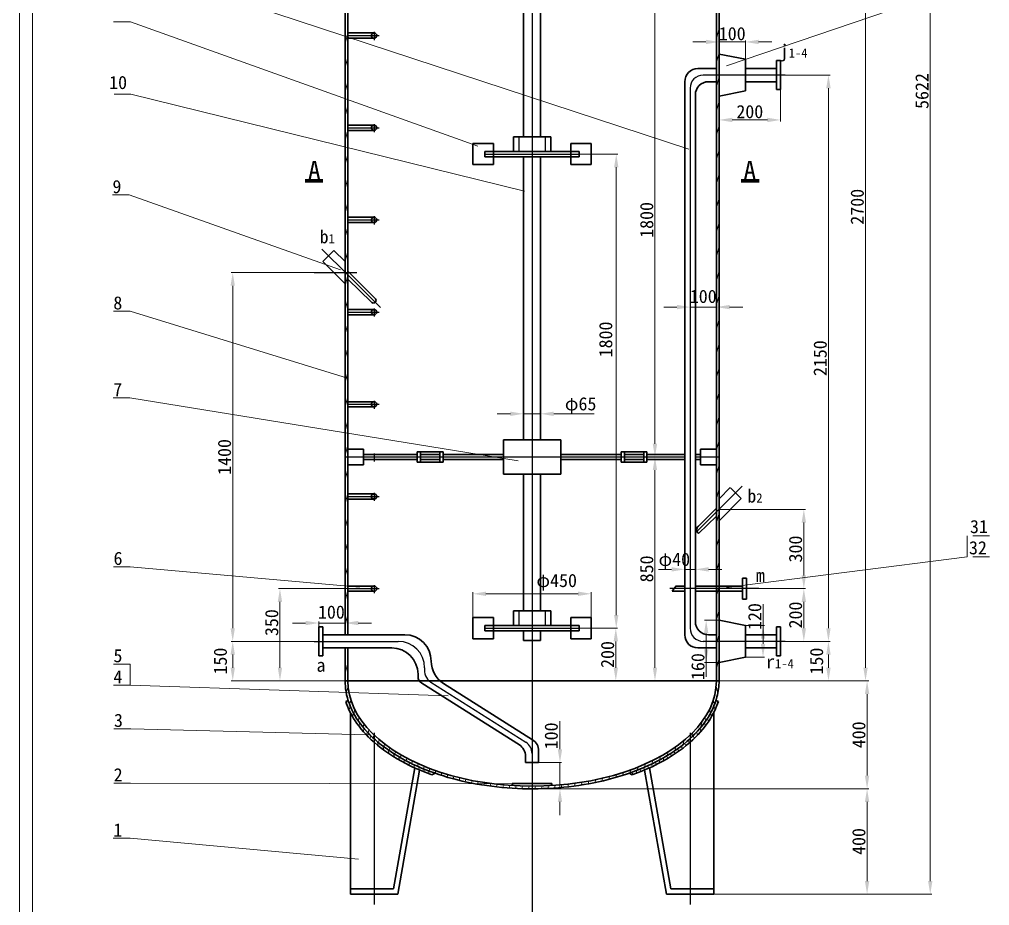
# Model space of a CAD drawing. Header units: millimetres. Extents: x -7851 to 49131, y -10352 to 4613.
# Drawn here: x -7850.7 to -7482.3, y 1103.2 to 1439.7 of the extents above; entities that cross this region are included whole.
import ezdxf

# ---------------------------------------------------------------- set-up
doc = ezdxf.new("R2010")
doc.units = ezdxf.units.MM
doc.linetypes.add('DASHED2', pattern=[9.525, 6.35, -3.175])
for name, color, linetype, lineweight in [('剖面线', 2, 'Continuous', 70), ('图层3', 1, 'DASHED2', 5), ('图层4', 7, 'Continuous', 20), ('实体', 7, 'Continuous', 30), ('标注', 7, 'Continuous', 13)]:
    doc.layers.add(name, color=color, linetype=linetype, lineweight=lineweight)
doc.styles.add('T仿宋_GB2312', font='SIMFANG.TTF')

msp = doc.modelspace()

# ---------------------------------------------------------------- hatches: boundary and pattern name
at = {"layer": '标注'}
h = msp.add_hatch(dxfattribs=at)
h.set_pattern_fill('ANSI31', color=256, scale=0.5, angle=60, style=0)
h.set_pattern_definition([(105, (-13101.1166, 695.2885), (-1.53340725, -0.41087523), [])])
edge = h.paths.add_edge_path()
edge.add_spline(control_points=[(-7708.168, 1160.699), (-7708.885, 1161.146), (-7709.584, 1161.603), (-7710.266, 1162.068)], knot_values=[2.39983, 2.39983, 2.39983, 2.39983, 2.4445816, 2.4445816, 2.4445816, 2.4445816], degree=3, periodic=0)
edge.add_spline(control_points=[(-7710.266, 1162.068), (-7710.975, 1162.552), (-7711.665, 1163.046), (-7712.335, 1163.549)], knot_values=[2.4445816, 2.4445816, 2.4445816, 2.4445816, 2.4911089, 2.4911089, 2.4911089, 2.4911089], degree=3, periodic=0)
edge.add_spline(control_points=[(-7712.335, 1163.549), (-7713.035, 1164.074), (-7713.714, 1164.61), (-7714.369, 1165.156)], knot_values=[2.4911089, 2.4911089, 2.4911089, 2.4911089, 2.539754, 2.539754, 2.539754, 2.539754], degree=3, periodic=0)
edge.add_spline(control_points=[(-7714.369, 1165.156), (-7714.94, 1165.631), (-7715.493, 1166.113), (-7716.029, 1166.601)], knot_values=[2.539754, 2.539754, 2.539754, 2.539754, 2.5820771, 2.5820771, 2.5820771, 2.5820771], degree=3, periodic=0)
edge.add_line((-7716.029, 1166.601), (-7716.029, 1165.26))
edge.add_spline(control_points=[(-7716.029, 1165.26), (-7712.602, 1162.248), (-7708.524, 1159.519), (-7702.847, 1156.583), (-7701.737, 1156.043), (-7700.6, 1155.523)], knot_values=[0.5766663, 0.5766663, 0.5766663, 0.5766663, 0.8350384, 0.8350384, 0.8958583, 0.8958583, 0.8958583, 0.8958583], degree=3, periodic=0)
edge.add_spline(control_points=[(-7700.6, 1155.523), (-7699.98, 1155.239), (-7699.352, 1154.962), (-7698.716, 1154.69)], knot_values=[0.8958583, 0.8958583, 0.8958583, 0.8958583, 0.9290443, 0.9290443, 0.9290443, 0.9290443], degree=3, periodic=0)
edge.add_spline(control_points=[(-7698.716, 1154.69), (-7697.207, 1154.046), (-7695.656, 1153.436), (-7694.066, 1152.863)], knot_values=[0.9290443, 0.9290443, 0.9290443, 0.9290443, 1.0078288, 1.0078288, 1.0078288, 1.0078288], degree=3, periodic=0)
edge.add_line((-7694.066, 1152.863), (-7692.881, 1153.503))
edge.add_spline(control_points=[(-7692.881, 1153.503), (-7693.52, 1153.726), (-7694.154, 1153.956), (-7694.884, 1154.229), (-7694.987, 1154.268), (-7695.089, 1154.307)], knot_values=[2.1196796, 2.1196796, 2.1196796, 2.1196796, 2.1514543, 2.1514543, 2.1566762, 2.1566762, 2.1566762, 2.1566762], degree=3, periodic=0)
edge.add_spline(control_points=[(-7695.089, 1154.307), (-7695.842, 1154.592), (-7696.585, 1154.886), (-7697.318, 1155.188)], knot_values=[2.1566762, 2.1566762, 2.1566762, 2.1566762, 2.1949469, 2.1949469, 2.1949469, 2.1949469], degree=3, periodic=0)
edge.add_spline(control_points=[(-7697.318, 1155.188), (-7698.066, 1155.496), (-7698.803, 1155.812), (-7699.53, 1156.136)], knot_values=[2.1949469, 2.1949469, 2.1949469, 2.1949469, 2.233959, 2.233959, 2.233959, 2.233959], degree=3, periodic=0)
edge.add_spline(control_points=[(-7699.53, 1156.136), (-7700.272, 1156.467), (-7701.003, 1156.807), (-7701.722, 1157.155)], knot_values=[2.233959, 2.233959, 2.233959, 2.233959, 2.2738172, 2.2738172, 2.2738172, 2.2738172], degree=3, periodic=0)
edge.add_spline(control_points=[(-7701.722, 1157.155), (-7702.458, 1157.512), (-7703.182, 1157.877), (-7703.893, 1158.251)], knot_values=[2.2738172, 2.2738172, 2.2738172, 2.2738172, 2.3146448, 2.3146448, 2.3146448, 2.3146448], degree=3, periodic=0)
edge.add_spline(control_points=[(-7703.893, 1158.251), (-7704.624, 1158.635), (-7705.341, 1159.028), (-7706.043, 1159.43)], knot_values=[2.3146448, 2.3146448, 2.3146448, 2.3146448, 2.3565894, 2.3565894, 2.3565894, 2.3565894], degree=3, periodic=0)
edge.add_spline(control_points=[(-7706.043, 1159.43), (-7706.339, 1159.599), (-7706.632, 1159.77), (-7707.343, 1160.191), (-7707.758, 1160.443), (-7708.168, 1160.699)], knot_values=[2.3565894, 2.3565894, 2.3565894, 2.3565894, 2.3742547, 2.3742547, 2.39983, 2.39983, 2.39983, 2.39983], degree=3, periodic=0)

# ---------------------------------------------------------------- linework, layer by layer
for p, q in [((-7656.029, 1589.571), (-7656.029, 1188.571)), ((-7726.029, 1433.571), (-7714.041, 1433.571)), ((-7716.029, 1434.95), (-7716.029, 1431.865)), ((-7576.152, 1418.571), (-7591.029, 1418.571)), ((-7559.909, 1418.571), (-7576.152, 1418.571)), ((-7596.029, 1413.571), (-7596.029, 1208.571)), ((-7726.029, 1398.571), (-7714.041, 1398.571)), ((-7716.029, 1399.95), (-7716.029, 1396.865)), ((-7661.054, 1395.186), (-7661.054, 1389.571)), ((-7651.005, 1395.186), (-7651.005, 1389.571)), ((-7673.942, 1388.571), (-7638.117, 1388.571)), ((-7726.029, 1363.571), (-7714.041, 1363.571)), ((-7716.029, 1364.95), (-7716.029, 1361.865)), ((-7726.029, 1342.691), (-7735.849, 1352.433)), ((-7738.784, 1343.571), (-7722.541, 1343.571)), ((-7713.625, 1330.385), (-7726.029, 1342.691)), ((-7726.029, 1328.571), (-7714.041, 1328.571)), ((-7716.029, 1329.95), (-7716.029, 1326.865)), ((-7726.029, 1293.571), (-7714.041, 1293.571)), ((-7716.029, 1294.95), (-7716.029, 1291.865)), ((-7716.029, 1274.95), (-7716.029, 1271.865)), ((-7727.029, 1273.571), (-7598.029, 1273.571)), ((-7594.029, 1273.571), (-7585.029, 1273.571)), ((-7586.029, 1252.691), (-7576.21, 1262.433)), ((-7726.029, 1258.571), (-7714.041, 1258.571)), ((-7716.029, 1259.95), (-7716.029, 1256.865)), ((-7593.451, 1245.328), (-7586.029, 1252.691)), ((-7726.029, 1223.571), (-7714.041, 1223.571)), ((-7716.029, 1224.95), (-7716.029, 1221.865)), ((-7569.901, 1223.571), (-7603.751, 1223.571)), ((-7661.054, 1215.186), (-7661.054, 1209.571)), ((-7651.005, 1215.186), (-7651.005, 1209.571)), ((-7673.942, 1208.571), (-7638.117, 1208.571)), ((-7738.784, 1203.571), (-7722.541, 1203.571)), ((-7722.541, 1203.571), (-7706.844, 1203.571)), ((-7576.152, 1203.571), (-7591.029, 1203.571)), ((-7559.909, 1203.571), (-7576.152, 1203.571)), ((-7694.516, 1188.093), (-7658.357, 1165.231)), ((-7656.029, 1188.571), (-7656.029, 1095.019)), ((-7716.029, 1168.83), (-7716.03, 1103.686)), ((-7596.029, 1168.829), (-7596.029, 1103.685))]:
    msp.add_line(p, q)
for centre, radius, start, end in [((-7591.029, 1413.571), 5, 90, 180), ((-7591.029, 1208.571), 5, 180, 270), ((-7706.844, 1193.571), 10, 0, 90), ((-7691.567, 1192.58), 5.369, 169.36456, 236.68535), ((-7661.029, 1161.005), 5, 0, 57.69614)]:
    msp.add_arc(centre, radius, start, end)
at = {"layer": '剖面线'}
for p, q in [((-7735.435, 1378.401), (-7742.215, 1378.401)), ((-7576.623, 1378.401), (-7569.844, 1378.401))]:
    msp.add_line(p, q, dxfattribs=at)
at = {"layer": '图层3'}
for p, q in [((-7808.58, 1438.795), (-7817.053, 1438.795)), ((-7808.344, 1411.376), (-7816.818, 1411.376)), ((-7809.025, 1373.064), (-7817.499, 1373.064)), ((-7808.692, 1328.916), (-7817.166, 1328.916)), ((-7808.735, 1296.021), (-7817.209, 1296.021)), ((-7482.287, 1243.633), (-7490.76, 1243.633)), ((-7482.287, 1235.65), (-7490.76, 1235.65)), ((-7808.608, 1231.916), (-7817.082, 1231.916)), ((-7808.636, 1194.955), (-7817.109, 1194.955)), ((-7808.636, 1186.972), (-7817.109, 1186.972)), ((-7808.451, 1170.401), (-7816.925, 1170.401)), ((-7808.556, 1149.769), (-7817.03, 1149.769)), ((-7808.705, 1128.814), (-7817.179, 1128.814))]:
    msp.add_line(p, q, dxfattribs=at)
at = {"layer": '图层4'}
for p, q in [((-7850.712, 1761.421), (-7850.712, 920.421)), ((-7845.712, 1756.421), (-7845.712, 925.421)), ((-7490.76, 1243.633), (-7490.76, 1235.65)), ((-7808.636, 1194.955), (-7808.636, 1186.972))]:
    msp.add_line(p, q, dxfattribs=at)
at = {"layer": '实体'}
for p, q in [((-7727.029, 1548.571), (-7727.029, 1206.071)), ((-7726.029, 1548.571), (-7726.029, 1206.071)), ((-7586.029, 1548.571), (-7586.029, 1188.571)), ((-7585.029, 1548.571), (-7585.029, 1188.571)), ((-7659.279, 1446.999), (-7659.279, 1395.186)), ((-7652.779, 1446.999), (-7652.779, 1395.186)), ((-7726.029, 1434.571), (-7716.029, 1434.571)), ((-7726.029, 1432.571), (-7716.029, 1432.571)), ((-7575.029, 1424.571), (-7585.029, 1426.571)), ((-7575.029, 1424.571), (-7575.029, 1412.571)), ((-7561.664, 1424.071), (-7563.164, 1424.071)), ((-7563.164, 1424.071), (-7563.164, 1413.071)), ((-7561.664, 1424.071), (-7561.664, 1413.071)), ((-7586.029, 1421.071), (-7593.029, 1421.071)), ((-7563.164, 1421.071), (-7575.029, 1421.071)), ((-7598.029, 1416.071), (-7598.029, 1206.071)), ((-7586.029, 1416.071), (-7589.029, 1416.071)), ((-7563.164, 1416.071), (-7575.029, 1416.071)), ((-7594.029, 1411.071), (-7594.029, 1211.071)), ((-7575.029, 1412.571), (-7585.029, 1410.571)), ((-7561.664, 1413.071), (-7563.164, 1413.071)), ((-7726.029, 1399.571), (-7716.029, 1399.571)), ((-7726.029, 1397.571), (-7716.029, 1397.571)), ((-7663.125, 1395.186), (-7663.125, 1389.571)), ((-7663.125, 1395.186), (-7648.934, 1395.186)), ((-7648.934, 1395.186), (-7648.934, 1389.571)), ((-7670.734, 1392.571), (-7678.529, 1392.571)), ((-7678.529, 1392.571), (-7678.529, 1384.571)), ((-7673.942, 1389.571), (-7673.942, 1387.571)), ((-7673.942, 1389.571), (-7638.117, 1389.571)), ((-7670.734, 1392.571), (-7670.734, 1388.571)), ((-7641.325, 1392.571), (-7633.529, 1392.571)), ((-7641.325, 1392.571), (-7641.325, 1388.571)), ((-7638.117, 1389.571), (-7638.117, 1387.571)), ((-7633.529, 1392.571), (-7633.529, 1384.571)), ((-7673.942, 1387.571), (-7638.117, 1387.571)), ((-7670.734, 1388.571), (-7670.734, 1384.571)), ((-7659.279, 1387.571), (-7659.279, 1383.838)), ((-7659.279, 1387.571), (-7659.279, 1300.143)), ((-7652.779, 1387.571), (-7652.779, 1383.838)), ((-7652.779, 1387.571), (-7652.779, 1300.143)), ((-7641.325, 1388.571), (-7641.325, 1384.571)), ((-7670.734, 1384.571), (-7678.529, 1384.571)), ((-7641.325, 1384.571), (-7633.529, 1384.571)), ((-7726.029, 1364.571), (-7716.029, 1364.571)), ((-7726.029, 1362.571), (-7716.029, 1362.571)), ((-7735.438, 1347.842), (-7731.367, 1351.913)), ((-7727.029, 1347.742), (-7731.3, 1351.98)), ((-7727.029, 1339.366), (-7735.438, 1347.842)), ((-7715.631, 1333.781), (-7726.029, 1344.097)), ((-7717.03, 1332.356), (-7726.029, 1341.098)), ((-7726.029, 1329.571), (-7716.029, 1329.571)), ((-7726.029, 1327.571), (-7716.029, 1327.571)), ((-7659.279, 1300.143), (-7659.279, 1280.143)), ((-7652.779, 1300.143), (-7652.779, 1280.143)), ((-7726.029, 1294.571), (-7716.029, 1294.571)), ((-7726.029, 1292.571), (-7716.029, 1292.571)), ((-7666.916, 1280.143), (-7645.143, 1280.143)), ((-7666.916, 1280.143), (-7666.916, 1274.527)), ((-7645.143, 1280.143), (-7645.143, 1274.527)), ((-7720.029, 1276.571), (-7726.029, 1276.571)), ((-7720.029, 1276.571), (-7720.029, 1270.571)), ((-7699.645, 1275.571), (-7699.645, 1271.571)), ((-7689.802, 1275.571), (-7699.645, 1275.571)), ((-7698.419, 1275.571), (-7698.419, 1271.571)), ((-7691.092, 1275.571), (-7691.092, 1271.571)), ((-7689.802, 1275.571), (-7689.802, 1271.571)), ((-7622.257, 1275.571), (-7612.413, 1275.571)), ((-7622.257, 1275.571), (-7622.257, 1271.571)), ((-7620.966, 1275.571), (-7620.966, 1271.571)), ((-7613.639, 1275.571), (-7613.639, 1271.571)), ((-7612.413, 1275.571), (-7612.413, 1271.571)), ((-7592.029, 1276.571), (-7592.029, 1270.571)), ((-7592.029, 1276.571), (-7586.029, 1276.571)), ((-7699.645, 1274.571), (-7720.029, 1274.571)), ((-7699.645, 1272.571), (-7720.029, 1272.571)), ((-7689.802, 1271.571), (-7699.645, 1271.571)), ((-7691.092, 1274.571), (-7698.419, 1274.571)), ((-7691.092, 1272.571), (-7698.419, 1272.571)), ((-7666.916, 1274.571), (-7689.802, 1274.571)), ((-7666.916, 1272.571), (-7689.802, 1272.571)), ((-7666.916, 1266.999), (-7666.916, 1274.571)), ((-7645.143, 1274.571), (-7622.257, 1274.571)), ((-7645.143, 1266.999), (-7645.143, 1274.571)), ((-7645.143, 1272.571), (-7622.257, 1272.571)), ((-7622.257, 1271.571), (-7612.413, 1271.571)), ((-7620.966, 1274.571), (-7613.639, 1274.571)), ((-7620.966, 1272.571), (-7613.639, 1272.571)), ((-7612.413, 1274.571), (-7598.029, 1274.571)), ((-7612.413, 1272.571), (-7598.029, 1272.571)), ((-7594.029, 1274.571), (-7592.029, 1274.571)), ((-7594.029, 1272.571), (-7592.029, 1272.571)), ((-7720.029, 1270.571), (-7726.029, 1270.571)), ((-7592.029, 1270.571), (-7586.029, 1270.571)), ((-7666.916, 1266.999), (-7645.143, 1266.999)), ((-7659.279, 1266.999), (-7659.279, 1256.999)), ((-7652.779, 1266.999), (-7652.779, 1256.999)), ((-7585.029, 1257.742), (-7580.758, 1261.98)), ((-7576.621, 1257.842), (-7580.692, 1261.913)), ((-7726.029, 1259.571), (-7716.029, 1259.571)), ((-7726.029, 1257.571), (-7716.029, 1257.571)), ((-7659.279, 1256.999), (-7659.279, 1215.186)), ((-7652.779, 1256.999), (-7652.779, 1215.186)), ((-7585.029, 1249.366), (-7576.621, 1257.842)), ((-7593.135, 1247.048), (-7586.029, 1254.097)), ((-7592.852, 1244.47), (-7586.029, 1251.098)), ((-7576.152, 1227.571), (-7576.152, 1219.571)), ((-7576.152, 1227.571), (-7574.652, 1227.571)), ((-7574.652, 1227.571), (-7574.652, 1219.571)), ((-7726.029, 1224.571), (-7716.029, 1224.571)), ((-7602.768, 1222.571), (-7601.293, 1224.645)), ((-7598.029, 1224.571), (-7601.346, 1224.571)), ((-7576.152, 1224.571), (-7594.029, 1224.571)), ((-7726.029, 1222.571), (-7716.029, 1222.571)), ((-7598.029, 1222.571), (-7602.768, 1222.571)), ((-7576.152, 1222.571), (-7594.029, 1222.571)), ((-7576.152, 1219.571), (-7574.652, 1219.571)), ((-7678.529, 1212.571), (-7678.529, 1204.571)), ((-7670.734, 1212.571), (-7678.529, 1212.571)), ((-7670.734, 1212.571), (-7670.734, 1208.571)), ((-7663.125, 1215.186), (-7648.934, 1215.186)), ((-7663.125, 1215.186), (-7663.125, 1209.571)), ((-7648.934, 1215.186), (-7648.934, 1209.571)), ((-7641.325, 1212.571), (-7641.325, 1208.571)), ((-7641.325, 1212.571), (-7633.529, 1212.571)), ((-7633.529, 1212.571), (-7633.529, 1204.571)), ((-7737.029, 1209.071), (-7735.529, 1209.071)), ((-7737.029, 1209.071), (-7737.029, 1198.071)), ((-7735.529, 1209.071), (-7735.529, 1198.071)), ((-7673.942, 1209.571), (-7638.117, 1209.571)), ((-7673.942, 1209.571), (-7673.942, 1207.571)), ((-7670.734, 1208.571), (-7670.734, 1204.571)), ((-7641.325, 1208.571), (-7641.325, 1204.571)), ((-7638.117, 1209.571), (-7638.117, 1207.571)), ((-7575.029, 1209.571), (-7585.029, 1211.571)), ((-7575.029, 1209.571), (-7575.029, 1197.571)), ((-7563.164, 1209.071), (-7563.164, 1198.071)), ((-7561.664, 1209.071), (-7563.164, 1209.071)), ((-7561.664, 1209.071), (-7561.664, 1198.071)), ((-7735.529, 1206.071), (-7704.344, 1206.071)), ((-7673.942, 1207.571), (-7638.117, 1207.571)), ((-7659.279, 1207.571), (-7659.279, 1203.838)), ((-7652.779, 1207.571), (-7652.779, 1203.838)), ((-7586.029, 1206.071), (-7589.029, 1206.071)), ((-7563.164, 1206.071), (-7575.029, 1206.071)), ((-7735.529, 1201.071), (-7709.344, 1201.071)), ((-7727.029, 1201.071), (-7727.029, 1188.571)), ((-7726.029, 1201.071), (-7726.029, 1188.571)), ((-7670.734, 1204.571), (-7678.529, 1204.571)), ((-7659.279, 1203.838), (-7652.779, 1203.838)), ((-7641.325, 1204.571), (-7633.529, 1204.571)), ((-7586.029, 1201.071), (-7593.029, 1201.071)), ((-7563.164, 1201.071), (-7575.029, 1201.071)), ((-7737.029, 1198.071), (-7735.529, 1198.071)), ((-7575.029, 1197.571), (-7585.029, 1195.571)), ((-7561.664, 1198.071), (-7563.164, 1198.071)), ((-7694.344, 1196.071), (-7694.344, 1196.068)), ((-7699.344, 1191.071), (-7699.344, 1190.224)), ((-7727.029, 1188.571), (-7585.029, 1188.571)), ((-7697.947, 1187.688), (-7660.857, 1164.237)), ((-7689.688, 1187.616), (-7655.857, 1166.225)), ((-7726.795, 1180.777), (-7725.864, 1181.147)), ((-7585.263, 1180.777), (-7586.195, 1181.146)), ((-7725.029, 1176.5), (-7725.03, 1107.572)), ((-7587.029, 1176.5), (-7587.029, 1107.571)), ((-7653.529, 1157.571), (-7653.529, 1161.999)), ((-7658.529, 1157.571), (-7658.529, 1160.011)), ((-7658.529, 1157.571), (-7653.529, 1157.571)), ((-7700.6, 1155.523), (-7708.711, 1109.572)), ((-7698.716, 1154.69), (-7707.033, 1107.572)), ((-7694.066, 1152.863), (-7692.88, 1153.503)), ((-7617.992, 1152.863), (-7619.178, 1153.503)), ((-7613.343, 1154.69), (-7605.026, 1107.571)), ((-7611.459, 1155.523), (-7603.348, 1109.571)), ((-7663.529, 1149.571), (-7663.529, 1148.801)), ((-7663.529, 1149.571), (-7648.529, 1149.571)), ((-7648.529, 1149.571), (-7648.529, 1148.801)), ((-7708.711, 1109.572), (-7725.03, 1109.572)), ((-7603.348, 1109.571), (-7587.029, 1109.571)), ((-7707.033, 1107.572), (-7725.03, 1107.572)), ((-7605.026, 1107.571), (-7587.029, 1107.571))]:
    msp.add_line(p, q, dxfattribs=at)
for centre in [(-7716.029, 1433.571), (-7716.029, 1398.571), (-7716.029, 1363.571), (-7716.029, 1328.571), (-7716.029, 1293.571), (-7716.029, 1258.571), (-7716.029, 1223.571)]:
    msp.add_circle(centre, 1, dxfattribs=at)
for centre, radius, start, end in [((-7593.029, 1416.071), 5, 90, 180), ((-7589.029, 1411.071), 5, 90, 180), ((-7716.284, 1333.022), 1, 221.74895, 49.31079), ((-7591.693, 1245.903), 1.843, 130.50896, 231.03901), ((-7589.029, 1211.071), 5, 180, 270), ((-7704.344, 1196.071), 10, 0, 90), ((-7593.029, 1206.071), 5, 180, 270), ((-7709.344, 1191.071), 10, 0, 90), ((-7684.344, 1196.068), 10, 180, 237.69614), ((-7696.344, 1190.224), 3, 180, 237.69614), ((-7663.529, 1160.011), 5, 0, 57.69614), ((-7658.529, 1161.999), 5, 0, 57.69614)]:
    msp.add_arc(centre, radius, start, end, dxfattribs=at)
at = {"layer": '实体', "extrusion": (0, 0, -1)}
msp.add_ellipse((-7656.029, 1188.571), major_axis=(70, 0), ratio=0.5714286, start_param=0, end_param=3.1415927, dxfattribs=at)
at = {"layer": '实体'}
for points, knots in [([(-7585.029, 1188.571), (-7585.029, 1186.536), (-7585.291, 1184.501), (-7586.597, 1179.433), (-7587.982, 1176.437), (-7591.847, 1170.726), (-7594.327, 1168.01), (-7600.249, 1162.976), (-7603.69, 1160.659), (-7611.363, 1156.524), (-7615.595, 1154.706), (-7624.646, 1151.652), (-7629.464, 1150.417), (-7639.453, 1148.585), (-7644.624, 1147.989), (-7655.066, 1147.464), (-7660.338, 1147.535), (-7670.726, 1148.342), (-7675.843, 1149.077), (-7685.672, 1151.177), (-7690.384, 1152.542), (-7699.177, 1155.839), (-7703.257, 1157.77), (-7710.587, 1162.113), (-7713.837, 1164.524), (-7719.345, 1169.721), (-7721.603, 1172.507), (-7724.999, 1178.33), (-7726.137, 1181.367), (-7726.91, 1185.817), (-7727.029, 1187.194), (-7727.029, 1188.571)], [0, 0, 0, 0, 0.1462508, 0.1462508, 0.3690512, 0.3690512, 0.5918516, 0.5918516, 0.8146519, 0.8146519, 1.0374523, 1.0374523, 1.2602527, 1.2602527, 1.4830531, 1.4830531, 1.7058535, 1.7058535, 1.9286539, 1.9286539, 2.1514543, 2.1514543, 2.3742547, 2.3742547, 2.597055, 2.597055, 2.8198554, 2.8198554, 3.0426558, 3.0426558, 3.1415927, 3.1415927, 3.1415927, 3.1415927]), ([(-7726.795, 1180.777), (-7725.99, 1178.26), (-7724.799, 1175.801), (-7721.357, 1170.55), (-7718.929, 1167.809), (-7712.61, 1162.254), (-7708.528, 1159.521), (-7700.856, 1155.552), (-7697.552, 1154.12), (-7694.066, 1152.863)], [0.18062498, 0.18062498, 0.18062498, 0.18062498, 0.35847343, 0.35847343, 0.57640928, 0.57640928, 0.83503844, 0.83503844, 1.00782879, 1.00782879, 1.00782879, 1.00782879]), ([(-7585.263, 1180.777), (-7586.068, 1178.259), (-7587.26, 1175.8), (-7590.702, 1170.55), (-7593.129, 1167.809), (-7599.449, 1162.253), (-7603.53, 1159.521), (-7611.203, 1155.552), (-7614.507, 1154.12), (-7617.992, 1152.863)], [0.18062498, 0.18062498, 0.18062498, 0.18062498, 0.35847343, 0.35847343, 0.57640928, 0.57640928, 0.83503844, 0.83503844, 1.00782879, 1.00782879, 1.00782879, 1.00782879])]:
    msp.add_open_spline(points, degree=3, knots=knots, dxfattribs=at)
at = {"layer": '标注'}
for p, q in [((-7504.822, 1112.571), (-7504.822, 1712.471)), ((-7529.404, 1543.571), (-7529.404, 1193.571)), ((-7596.441, 1390.463), (-7808.603, 1460.175)), ((-7582.164, 1422.072), (-7490.76, 1453.201)), ((-7609.363, 1448.571), (-7609.363, 1278.571)), ((-7676.638, 1391.627), (-7808.58, 1438.795)), ((-7727.029, 1430.724), (-7726.029, 1434.456)), ((-7586.029, 1432.518), (-7585.029, 1436.25)), ((-7590.029, 1431.154), (-7595.029, 1431.154)), ((-7585.029, 1426.671), (-7585.029, 1431.754)), ((-7585.029, 1431.154), (-7575.029, 1431.154)), ((-7575.029, 1424.671), (-7575.029, 1431.754)), ((-7570.029, 1431.154), (-7565.029, 1431.154)), ((-7586.029, 1423.317), (-7585.029, 1427.049)), ((-7727.029, 1421.523), (-7726.029, 1425.255)), ((-7559.809, 1418.571), (-7542.879, 1418.571)), ((-7727.029, 1412.323), (-7726.029, 1416.055)), ((-7586.029, 1414.117), (-7585.029, 1417.849)), ((-7658.883, 1374.534), (-7808.344, 1411.376)), ((-7561.664, 1412.971), (-7561.664, 1400.939)), ((-7543.479, 1208.571), (-7543.479, 1413.571)), ((-7586.029, 1404.916), (-7585.029, 1408.648)), ((-7727.029, 1403.122), (-7726.029, 1406.854)), ((-7580.029, 1401.539), (-7566.664, 1401.539)), ((-7727.029, 1393.922), (-7726.029, 1397.654)), ((-7586.029, 1395.716), (-7585.029, 1399.448)), ((-7586.029, 1386.515), (-7585.029, 1390.247)), ((-7727.029, 1384.722), (-7726.029, 1388.454)), ((-7638.017, 1388.571), (-7623.459, 1388.571)), ((-7624.059, 1383.571), (-7624.059, 1213.571)), ((-7727.029, 1375.521), (-7726.029, 1379.253)), ((-7586.029, 1377.315), (-7585.029, 1381.047)), ((-7728.764, 1344.566), (-7809.025, 1373.064)), ((-7586.029, 1368.115), (-7585.029, 1371.847)), ((-7727.029, 1366.321), (-7726.029, 1370.053)), ((-7727.029, 1357.12), (-7726.029, 1360.852)), ((-7586.029, 1358.914), (-7585.029, 1362.646)), ((-7586.029, 1349.714), (-7585.029, 1353.446)), ((-7727.029, 1347.92), (-7726.029, 1351.652)), ((-7738.884, 1343.571), (-7770.299, 1343.571)), ((-7727.029, 1338.719), (-7726.029, 1342.451)), ((-7586.029, 1340.513), (-7585.029, 1344.245)), ((-7769.699, 1208.571), (-7769.699, 1338.571)), ((-7586.029, 1331.313), (-7585.029, 1335.045)), ((-7727.029, 1329.519), (-7726.029, 1333.251)), ((-7601.029, 1330.486), (-7606.029, 1330.486)), ((-7586.029, 1330.486), (-7596.029, 1330.486)), ((-7581.029, 1330.486), (-7576.029, 1330.486)), ((-7726.092, 1303.463), (-7808.692, 1328.916)), ((-7727.029, 1320.318), (-7726.029, 1324.05)), ((-7586.029, 1322.112), (-7585.029, 1325.844)), ((-7586.029, 1312.912), (-7585.029, 1316.644)), ((-7727.029, 1311.118), (-7726.029, 1314.85)), ((-7727.029, 1301.918), (-7726.029, 1305.65)), ((-7586.029, 1303.711), (-7585.029, 1307.443)), ((-7586.029, 1294.511), (-7585.029, 1298.243)), ((-7661.273, 1272.116), (-7808.735, 1296.021)), ((-7727.029, 1292.717), (-7726.029, 1296.449)), ((-7664.279, 1289.966), (-7669.279, 1289.966)), ((-7659.279, 1280.243), (-7659.279, 1290.566)), ((-7659.279, 1289.966), (-7652.779, 1289.966)), ((-7652.779, 1280.243), (-7652.779, 1290.566)), ((-7647.779, 1289.966), (-7632.395, 1289.966)), ((-7727.029, 1283.517), (-7726.029, 1287.249)), ((-7586.029, 1285.311), (-7585.029, 1289.043)), ((-7586.029, 1276.11), (-7585.029, 1279.842)), ((-7727.029, 1274.316), (-7726.029, 1278.048)), ((-7655.929, 1273.571), (-7608.763, 1273.571)), ((-7655.829, 1273.571), (-7608.763, 1273.571)), ((-7727.029, 1265.116), (-7726.029, 1268.848)), ((-7609.363, 1193.571), (-7609.363, 1268.571)), ((-7586.029, 1266.91), (-7585.029, 1270.642)), ((-7586.029, 1257.709), (-7585.029, 1261.441)), ((-7727.029, 1255.915), (-7726.029, 1259.647)), ((-7584.929, 1253.683), (-7552.235, 1253.683)), ((-7727.029, 1246.715), (-7726.029, 1250.447)), ((-7586.029, 1248.509), (-7585.029, 1252.241)), ((-7552.835, 1228.571), (-7552.835, 1248.683)), ((-7586.029, 1239.308), (-7585.029, 1243.04)), ((-7727.029, 1237.514), (-7726.029, 1241.246)), ((-7582.164, 1223.953), (-7490.76, 1235.65)), ((-7721.542, 1224.093), (-7808.608, 1231.916)), ((-7727.029, 1228.314), (-7726.029, 1232.046)), ((-7603.029, 1230.892), (-7608.029, 1230.892)), ((-7598.029, 1224.671), (-7598.029, 1231.492)), ((-7598.029, 1230.892), (-7594.029, 1230.892)), ((-7594.029, 1224.671), (-7594.029, 1231.492)), ((-7589.029, 1230.892), (-7584.029, 1230.892)), ((-7586.029, 1230.108), (-7585.029, 1233.84)), ((-7726.129, 1223.571), (-7752.371, 1223.571)), ((-7586.029, 1220.907), (-7585.029, 1224.639)), ((-7569.801, 1223.571), (-7552.235, 1223.571)), ((-7552.935, 1223.571), (-7553.435, 1223.571)), ((-7727.029, 1219.114), (-7726.029, 1222.846)), ((-7678.529, 1212.671), (-7678.529, 1222.222)), ((-7673.529, 1221.622), (-7638.529, 1221.622)), ((-7633.529, 1212.671), (-7633.529, 1222.222)), ((-7751.771, 1193.571), (-7751.771, 1218.571)), ((-7568.326, 1202.571), (-7568.326, 1217.712)), ((-7552.835, 1218.571), (-7552.835, 1208.571)), ((-7727.029, 1209.913), (-7726.029, 1213.645)), ((-7586.029, 1211.707), (-7585.029, 1215.439)), ((-7742.029, 1210.523), (-7747.029, 1210.523)), ((-7737.029, 1209.171), (-7737.029, 1211.123)), ((-7727.029, 1210.523), (-7737.029, 1210.523)), ((-7727.029, 1206.171), (-7727.029, 1211.123)), ((-7722.029, 1210.523), (-7717.029, 1210.523)), ((-7638.017, 1208.571), (-7623.625, 1208.571)), ((-7585.129, 1211.571), (-7590.511, 1211.571)), ((-7574.929, 1209.571), (-7567.726, 1209.571)), ((-7589.911, 1190.061), (-7589.911, 1206.571)), ((-7586.029, 1202.507), (-7585.029, 1206.239)), ((-7738.884, 1203.571), (-7770.299, 1203.571)), ((-7743.713, 1203.571), (-7770.299, 1203.571)), ((-7624.225, 1203.571), (-7624.225, 1193.571)), ((-7559.809, 1203.571), (-7552.235, 1203.571)), ((-7559.809, 1203.571), (-7542.879, 1203.571)), ((-7543.579, 1203.571), (-7544.079, 1203.571)), ((-7769.699, 1193.571), (-7769.699, 1198.571)), ((-7574.929, 1197.571), (-7567.726, 1197.571)), ((-7543.479, 1198.571), (-7543.479, 1193.571)), ((-7727.029, 1191.512), (-7726.029, 1195.244)), ((-7585.129, 1195.571), (-7590.511, 1195.571)), ((-7586.029, 1193.306), (-7585.029, 1197.038)), ((-7687.835, 1182.848), (-7808.636, 1186.972)), ((-7727.129, 1188.571), (-7770.299, 1188.571)), ((-7727.129, 1188.571), (-7752.371, 1188.571)), ((-7726.585, 1183.972), (-7725.928, 1186.421)), ((-7655.929, 1188.571), (-7623.625, 1188.571)), ((-7655.829, 1188.571), (-7608.763, 1188.571)), ((-7585.474, 1183.972), (-7586.131, 1186.421)), ((-7584.929, 1188.571), (-7528.804, 1188.571)), ((-7584.929, 1188.571), (-7542.879, 1188.571)), ((-7529.304, 1188.571), (-7528.204, 1188.571)), ((-7528.804, 1183.571), (-7528.804, 1152.571)), ((-7726.516, 1179.95), (-7726.268, 1180.964)), ((-7725.524, 1177.519), (-7725.109, 1179.068)), ((-7725.303, 1179.555), (-7724.848, 1181.253)), ((-7586.756, 1179.555), (-7587.211, 1181.253)), ((-7586.535, 1177.519), (-7586.95, 1179.068)), ((-7585.542, 1179.95), (-7585.791, 1180.964)), ((-7724.168, 1174.92), (-7723.797, 1176.303)), ((-7723.738, 1176.193), (-7723.356, 1177.621)), ((-7588.32, 1176.193), (-7588.703, 1177.621)), ((-7587.891, 1174.92), (-7588.261, 1176.303)), ((-7722.021, 1173.401), (-7721.677, 1174.686)), ((-7721.833, 1171.369), (-7721.49, 1172.648)), ((-7720.204, 1170.983), (-7719.883, 1172.181)), ((-7645.44, 1162.571), (-7645.44, 1173.247)), ((-7592.085, 1170.704), (-7591.424, 1173.172)), ((-7590.226, 1171.369), (-7590.569, 1172.648)), ((-7590.037, 1173.401), (-7590.382, 1174.686)), ((-7589.043, 1173.085), (-7589.39, 1174.381)), ((-7718.208, 1168.046), (-7808.451, 1170.401)), ((-7720.136, 1169.356), (-7719.823, 1170.525)), ((-7718.892, 1167.866), (-7718.608, 1168.924)), ((-7718.313, 1168.84), (-7718.008, 1169.978)), ((-7716.365, 1166.91), (-7716.071, 1168.007)), ((-7595.525, 1167.069), (-7595.018, 1168.962)), ((-7593.167, 1167.866), (-7593.451, 1168.924)), ((-7591.923, 1169.356), (-7592.236, 1170.525)), ((-7717.532, 1166.807), (-7717.252, 1167.85)), ((-7714.369, 1165.156), (-7714.084, 1166.222)), ((-7712.335, 1163.549), (-7712.056, 1164.591)), ((-7598.728, 1164.314), (-7598.288, 1165.959)), ((-7597.682, 1163.87), (-7597.965, 1164.928)), ((-7596.339, 1164.99), (-7596.627, 1166.066)), ((-7594.527, 1166.807), (-7594.806, 1167.85)), ((-7710.266, 1162.068), (-7709.992, 1163.092)), ((-7708.168, 1160.699), (-7707.897, 1161.709)), ((-7604.772, 1160.159), (-7604.396, 1161.562)), ((-7603.205, 1159.948), (-7603.476, 1160.96)), ((-7601.804, 1160.854), (-7602.078, 1161.874)), ((-7601.796, 1162.066), (-7601.394, 1163.565)), ((-7600.416, 1161.807), (-7600.692, 1162.838)), ((-7599.042, 1162.81), (-7599.321, 1163.854)), ((-7706.043, 1159.43), (-7705.775, 1160.429)), ((-7703.893, 1158.251), (-7703.628, 1159.242)), ((-7701.722, 1157.155), (-7701.458, 1158.139)), ((-7699.53, 1156.136), (-7699.268, 1157.114)), ((-7653.429, 1157.571), (-7644.84, 1157.571)), ((-7645.44, 1147.571), (-7645.44, 1157.571)), ((-7613.342, 1155.779), (-7613.01, 1157.016)), ((-7610.372, 1156.029), (-7610.636, 1157.011)), ((-7610.533, 1157.061), (-7610.19, 1158.341)), ((-7608.919, 1156.739), (-7609.184, 1157.726)), ((-7607.475, 1157.485), (-7607.741, 1158.476)), ((-7607.679, 1158.509), (-7607.322, 1159.842)), ((-7606.041, 1158.266), (-7606.309, 1159.263)), ((-7604.618, 1159.087), (-7604.887, 1160.091)), ((-7697.318, 1155.188), (-7697.057, 1156.162)), ((-7695.089, 1154.307), (-7694.829, 1155.278)), ((-7692.843, 1153.49), (-7692.583, 1154.458)), ((-7690.581, 1152.733), (-7690.321, 1153.7)), ((-7621.561, 1152.706), (-7621.252, 1153.857)), ((-7618.851, 1153.618), (-7618.536, 1154.793)), ((-7617.764, 1152.946), (-7618.024, 1153.915)), ((-7616.27, 1153.504), (-7616.53, 1154.475)), ((-7616.113, 1154.637), (-7615.79, 1155.84)), ((-7614.784, 1154.091), (-7615.044, 1155.064)), ((-7613.305, 1154.706), (-7613.566, 1155.682)), ((-7611.834, 1155.352), (-7612.097, 1156.331)), ((-7657.43, 1149.518), (-7808.556, 1149.769)), ((-7688.303, 1152.034), (-7688.044, 1153)), ((-7686.01, 1151.39), (-7685.751, 1152.356)), ((-7683.703, 1150.8), (-7683.444, 1151.766)), ((-7681.381, 1150.262), (-7681.122, 1151.229)), ((-7679.047, 1149.776), (-7678.787, 1150.744)), ((-7676.698, 1149.339), (-7676.438, 1150.309)), ((-7674.337, 1148.952), (-7674.077, 1149.923)), ((-7671.963, 1148.612), (-7671.702, 1149.586)), ((-7639.908, 1148.638), (-7639.627, 1149.685)), ((-7637.342, 1149.01), (-7637.059, 1150.068)), ((-7634.76, 1149.446), (-7634.474, 1150.515)), ((-7632.161, 1149.947), (-7631.871, 1151.029)), ((-7629.542, 1150.519), (-7629.249, 1151.614)), ((-7626.904, 1151.165), (-7626.606, 1152.276)), ((-7624.244, 1151.892), (-7623.941, 1153.021)), ((-7669.575, 1148.321), (-7669.314, 1149.298)), ((-7667.175, 1148.077), (-7666.913, 1149.057)), ((-7664.763, 1147.881), (-7664.499, 1148.865)), ((-7662.337, 1147.733), (-7662.073, 1148.72)), ((-7659.899, 1147.632), (-7659.633, 1148.624)), ((-7657.448, 1147.579), (-7657.181, 1148.576)), ((-7655.929, 1147.571), (-7528.204, 1147.571)), ((-7655.929, 1147.571), (-7528.204, 1147.571)), ((-7655.829, 1147.571), (-7644.84, 1147.571)), ((-7654.984, 1147.576), (-7654.715, 1148.578)), ((-7652.506, 1147.621), (-7652.236, 1148.63)), ((-7650.015, 1147.718), (-7649.743, 1148.733)), ((-7647.51, 1147.866), (-7647.236, 1148.888)), ((-7644.991, 1148.068), (-7644.715, 1149.097)), ((-7642.457, 1148.324), (-7642.179, 1149.362)), ((-7645.44, 1142.571), (-7645.44, 1137.571)), ((-7528.804, 1142.571), (-7528.804, 1112.571)), ((-7721.995, 1120.855), (-7808.705, 1128.814)), ((-7586.929, 1107.571), (-7528.204, 1107.571)), ((-7586.829, 1107.571), (-7504.222, 1107.571))]:
    msp.add_line(p, q, dxfattribs=at)
for points in [[(-7590.029, 1431.987), (-7590.029, 1430.321), (-7585.029, 1431.154)], [(-7570.029, 1431.987), (-7570.029, 1430.321), (-7575.029, 1431.154)], [(-7544.313, 1413.571), (-7542.646, 1413.571), (-7543.479, 1418.571)], [(-7580.029, 1402.372), (-7580.029, 1400.705), (-7585.029, 1401.539)], [(-7566.664, 1402.372), (-7566.664, 1400.705), (-7561.664, 1401.539)], [(-7624.892, 1383.571), (-7623.225, 1383.571), (-7624.059, 1388.571)], [(-7770.532, 1338.571), (-7768.865, 1338.571), (-7769.699, 1343.571)], [(-7601.029, 1331.32), (-7601.029, 1329.653), (-7596.029, 1330.486)], [(-7581.029, 1331.32), (-7581.029, 1329.653), (-7586.029, 1330.486)], [(-7664.279, 1290.799), (-7664.279, 1289.132), (-7659.279, 1289.966)], [(-7647.779, 1290.799), (-7647.779, 1289.132), (-7652.779, 1289.966)], [(-7610.197, 1278.571), (-7608.53, 1278.571), (-7609.363, 1273.571)], [(-7610.197, 1268.571), (-7608.53, 1268.571), (-7609.363, 1273.571)], [(-7553.668, 1248.683), (-7552.001, 1248.683), (-7552.835, 1253.683)], [(-7603.029, 1231.725), (-7603.029, 1230.059), (-7598.029, 1230.892)], [(-7589.029, 1231.725), (-7589.029, 1230.059), (-7594.029, 1230.892)], [(-7553.668, 1228.571), (-7552.001, 1228.571), (-7552.835, 1223.571)], [(-7752.604, 1218.571), (-7750.937, 1218.571), (-7751.771, 1223.571)], [(-7553.668, 1218.571), (-7552.001, 1218.571), (-7552.835, 1223.571)], [(-7673.529, 1222.455), (-7673.529, 1220.788), (-7678.529, 1221.622)], [(-7638.529, 1222.455), (-7638.529, 1220.788), (-7633.529, 1221.622)], [(-7624.892, 1213.571), (-7623.225, 1213.571), (-7624.059, 1208.571)], [(-7770.532, 1208.571), (-7768.865, 1208.571), (-7769.699, 1203.571)], [(-7742.029, 1211.356), (-7742.029, 1209.69), (-7737.029, 1210.523)], [(-7722.029, 1211.356), (-7722.029, 1209.69), (-7727.029, 1210.523)], [(-7625.059, 1203.571), (-7623.392, 1203.571), (-7624.225, 1208.571)], [(-7590.744, 1206.571), (-7589.077, 1206.571), (-7589.911, 1211.571)], [(-7569.159, 1204.571), (-7567.493, 1204.571), (-7568.326, 1209.571)], [(-7553.668, 1208.571), (-7552.001, 1208.571), (-7552.835, 1203.571)], [(-7544.313, 1208.571), (-7542.646, 1208.571), (-7543.479, 1203.571)], [(-7770.532, 1198.571), (-7768.865, 1198.571), (-7769.699, 1203.571)], [(-7569.159, 1202.571), (-7567.493, 1202.571), (-7568.326, 1197.571)], [(-7544.313, 1198.571), (-7542.646, 1198.571), (-7543.479, 1203.571)], [(-7590.744, 1200.571), (-7589.077, 1200.571), (-7589.911, 1195.571)], [(-7770.532, 1193.571), (-7768.865, 1193.571), (-7769.699, 1188.571)], [(-7752.604, 1193.571), (-7750.937, 1193.571), (-7751.771, 1188.571)], [(-7625.059, 1193.571), (-7623.392, 1193.571), (-7624.225, 1188.571)], [(-7610.197, 1193.571), (-7608.53, 1193.571), (-7609.363, 1188.571)], [(-7544.313, 1193.571), (-7542.646, 1193.571), (-7543.479, 1188.571)], [(-7530.237, 1193.571), (-7528.57, 1193.571), (-7529.404, 1188.571)], [(-7529.637, 1183.571), (-7527.97, 1183.571), (-7528.804, 1188.571)], [(-7646.274, 1162.571), (-7644.607, 1162.571), (-7645.44, 1157.571)], [(-7529.637, 1152.571), (-7527.97, 1152.571), (-7528.804, 1147.571)], [(-7646.274, 1142.571), (-7644.607, 1142.571), (-7645.44, 1147.571)], [(-7529.637, 1142.571), (-7527.97, 1142.571), (-7528.804, 1147.571)], [(-7529.637, 1112.571), (-7527.97, 1112.571), (-7528.804, 1107.571)], [(-7505.655, 1112.571), (-7503.988, 1112.571), (-7504.822, 1107.571)]]:
    msp.add_solid(points, dxfattribs=at)

# ---------------------------------------------------------------- texts
at = {"layer": '标注', "style": 'T仿宋_GB2312'}
msp.add_text('100', height=5, rotation=90, dxfattribs=at).set_placement((-7646.274, 1162.571))
at = {"layer": '标注', "attachment_point": 5, "style": 'T仿宋_GB2312'}
for s, insert, char_height in [('100', (-7580.029, 1434.278), 5), ('j{\\H0.7x;1-4}', (-7556.693, 1426.971), 5), ('10', (-7813.233, 1415.728), 5), ('200', (-7573.347, 1404.663), 5), ('A', (-7738.712, 1382.508), 7), ('A', (-7573.347, 1382.508), 7), ('9', (-7813.678, 1376.193), 5), ('b{\\H0.7x;1}', (-7733.815, 1357.153), 5), ('8', (-7813.346, 1332.046), 5), ('100', (-7591.029, 1334.519), 5), ('7', (-7813.388, 1299.151), 5), ('φ65', (-7637.587, 1293.09), 5), ('b{\\H0.7x;2}', (-7571.393, 1258.732), 5), ('31', (-7486.329, 1247.115), 5), ('32', (-7486.712, 1239.066), 5), ('6', (-7813.261, 1235.045), 5), ('φ40', (-7602.01, 1234.016), 5), ('φ450', (-7646.673, 1225.999), 5), ('m', (-7569.368, 1228.659), 5), ('100', (-7732.244, 1214.649), 5), ('5', (-7813.289, 1198.085), 5), ('a', (-7736.192, 1194.488), 5), ('r{\\H0.7x;1-4}', (-7561.911, 1195.854), 5), ('4', (-7813.289, 1190.102), 5), ('3', (-7813.105, 1173.53), 5), ('2', (-7813.21, 1152.898), 5), ('1', (-7813.359, 1131.943), 5)]:
    msp.add_mtext(s, dxfattribs=dict(at, insert=insert, char_height=char_height))
at = {"layer": '标注', "char_height": 5, "attachment_point": 5, "rotation": 90, "style": 'T仿宋_GB2312'}
for s, insert in [('5622', (-7507.946, 1412.521)), ('2700', (-7532.528, 1368.571)), ('1800', (-7612.488, 1363.571)), ('1800', (-7628.036, 1318.193)), ('2150', (-7546.604, 1311.071)), ('1400', (-7772.823, 1273.571)), ('300', (-7555.959, 1238.627)), ('850', (-7612.488, 1231.071)), ('120', (-7571.451, 1212.981)), ('200', (-7555.959, 1213.571)), ('350', (-7754.895, 1210.674)), ('200', (-7627.35, 1198.571)), ('150', (-7774.383, 1196.071)), ('160', (-7593.035, 1193.985)), ('150', (-7547.972, 1196.071)), ('400', (-7531.928, 1168.071)), ('400', (-7531.928, 1127.571))]:
    msp.add_mtext(s, dxfattribs=dict(at, insert=insert))

doc.saveas('drawing.dxf')
